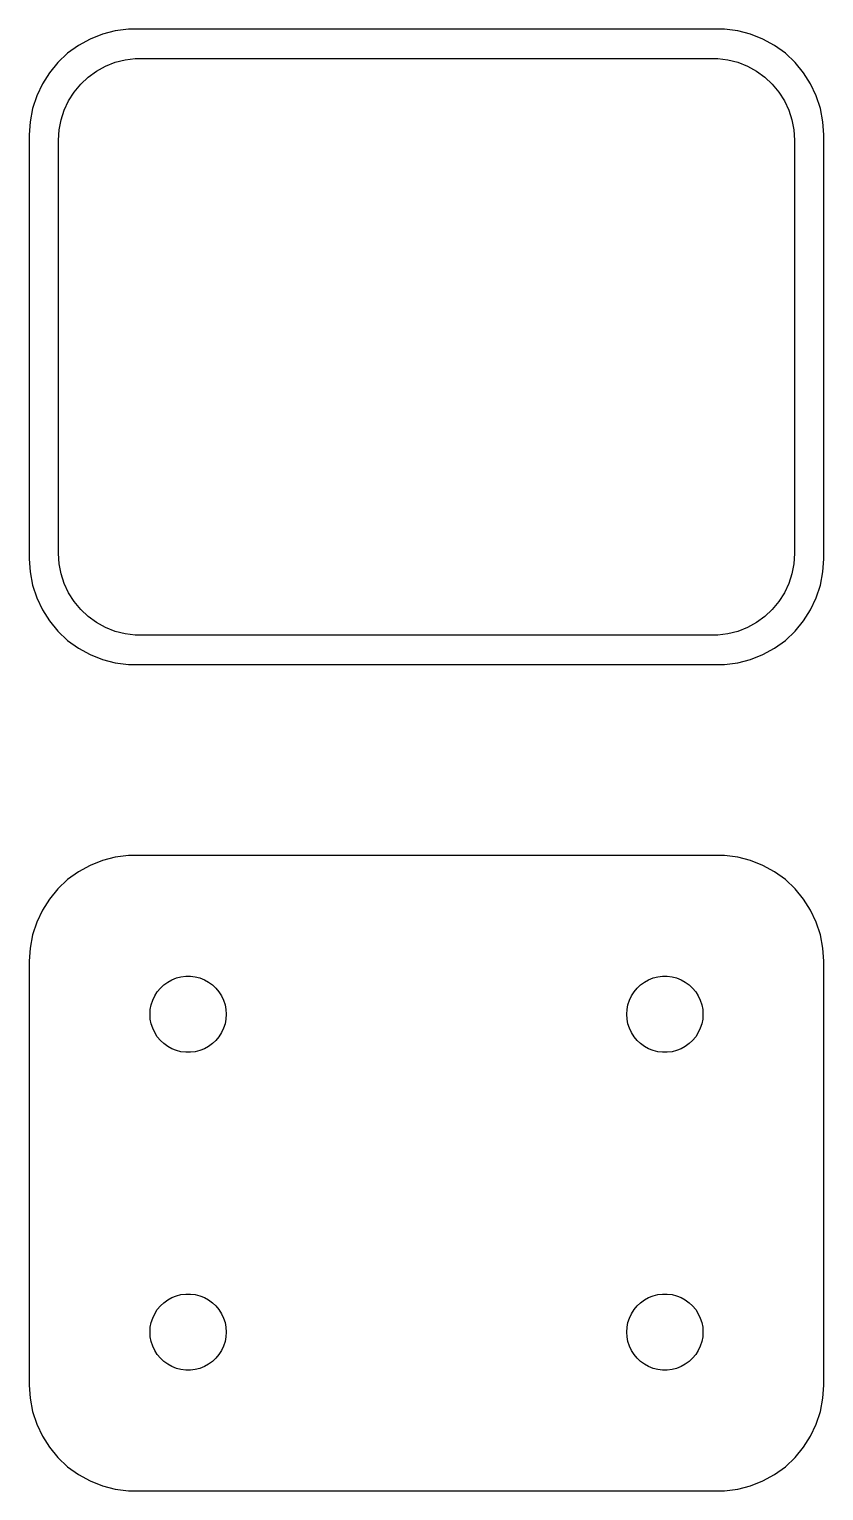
# Model space of a CAD drawing. Header units: metres. Extents: x -18.8 to 18.8, y 24 to 93.
import ezdxf

# ---------------------------------------------------------------- set-up
doc = ezdxf.new("R2010")
doc.units = ezdxf.units.M

msp = doc.modelspace()

# ---------------------------------------------------------------- linework, layer by layer
for p, q in [((-15.8789, 92.5241), (-16.4291, 92.2216)), ((-15.2951, 92.7553), (-15.8789, 92.5241)), ((-14.6869, 92.9114), (-15.2951, 92.7553)), ((-14.0639, 92.9901), (-14.6869, 92.9114)), ((14.0639, 92.9901), (-14.0639, 92.9901)), ((14.6869, 92.9114), (14.0639, 92.9901)), ((15.2951, 92.7553), (14.6869, 92.9114)), ((15.8789, 92.5241), (15.2951, 92.7553)), ((16.4291, 92.2216), (15.8789, 92.5241)), ((-16.9371, 91.8526), (-17.3948, 91.4227)), ((-16.4291, 92.2216), (-16.9371, 91.8526)), ((16.9371, 91.8526), (16.4291, 92.2216)), ((17.3948, 91.4227), (16.9371, 91.8526)), ((-17.3948, 91.4227), (-17.7951, 90.9389)), ((-15.5734, 91.0171), (-15.1475, 91.2512)), ((-15.1475, 91.2512), (-14.6957, 91.4301)), ((-14.6957, 91.4301), (-14.2251, 91.5509)), ((-14.2251, 91.5509), (-13.743, 91.6118)), ((-13.743, 91.6118), (13.743, 91.6118)), ((13.743, 91.6118), (14.2251, 91.5509)), ((14.2251, 91.5509), (14.6957, 91.4301)), ((14.6957, 91.4301), (15.1475, 91.2512)), ((15.1475, 91.2512), (15.5734, 91.0171)), ((17.7951, 90.9389), (17.3948, 91.4227)), ((-18.1315, 90.4088), (-18.3989, 89.8406)), ((-17.7951, 90.9389), (-18.1315, 90.4088)), ((-16.6305, 90.0244), (-16.3207, 90.3988)), ((-16.3207, 90.3988), (-15.9665, 90.7315)), ((-15.9665, 90.7315), (-15.5734, 91.0171)), ((15.5734, 91.0171), (15.9665, 90.7315)), ((15.9665, 90.7315), (16.3207, 90.3988)), ((16.3207, 90.3988), (16.6305, 90.0244)), ((18.1315, 90.4088), (17.7951, 90.9389)), ((18.3989, 89.8406), (18.1315, 90.4088)), ((-18.3989, 89.8406), (-18.5929, 89.2434)), ((-16.8908, 89.6141), (-16.6305, 90.0244)), ((16.6305, 90.0244), (16.8908, 89.6141)), ((18.5929, 89.2434), (18.3989, 89.8406)), ((-18.5929, 89.2434), (-18.7106, 88.6267)), ((-17.2479, 88.7123), (-17.0977, 89.1744)), ((-17.0977, 89.1744), (-16.8908, 89.6141)), ((16.8908, 89.6141), (17.0977, 89.1744)), ((17.0977, 89.1744), (17.2479, 88.7123)), ((18.7106, 88.6267), (18.5929, 89.2434)), ((-18.7106, 88.6267), (-18.75, 88)), ((-17.339, 88.235), (-17.2479, 88.7123)), ((17.2479, 88.7123), (17.339, 88.235)), ((18.75, 88), (18.7106, 88.6267)), ((-18.75, 88), (-18.75, 68)), ((-17.3695, 87.75), (-17.339, 88.235)), ((-17.3695, 68.25), (-17.3695, 87.75)), ((17.339, 88.235), (17.3695, 87.75)), ((17.3695, 87.75), (17.3695, 68.25)), ((18.75, 68), (18.75, 88)), ((-18.75, 68), (-18.7106, 67.3733)), ((-17.339, 67.765), (-17.3695, 68.25)), ((-17.2479, 67.2877), (-17.339, 67.765)), ((17.339, 67.765), (17.2479, 67.2877)), ((17.3695, 68.25), (17.339, 67.765)), ((18.7106, 67.3733), (18.75, 68)), ((-18.7106, 67.3733), (-18.5929, 66.7566)), ((-17.0977, 66.8256), (-17.2479, 67.2877)), ((17.2479, 67.2877), (17.0977, 66.8256)), ((18.5929, 66.7566), (18.7106, 67.3733)), ((-18.5929, 66.7566), (-18.3989, 66.1594)), ((-16.8908, 66.3859), (-17.0977, 66.8256)), ((-16.6305, 65.9756), (-16.8908, 66.3859)), ((16.8908, 66.3859), (16.6305, 65.9756)), ((17.0977, 66.8256), (16.8908, 66.3859)), ((18.3989, 66.1594), (18.5929, 66.7566)), ((-18.3989, 66.1594), (-18.1315, 65.5912)), ((-18.1315, 65.5912), (-17.7951, 65.0611)), ((-16.3207, 65.6012), (-16.6305, 65.9756)), ((-15.9665, 65.2685), (-16.3207, 65.6012)), ((16.3207, 65.6012), (15.9665, 65.2685)), ((16.6305, 65.9756), (16.3207, 65.6012)), ((17.7951, 65.0611), (18.1315, 65.5912)), ((18.1315, 65.5912), (18.3989, 66.1594)), ((-17.7951, 65.0611), (-17.3948, 64.5773)), ((-15.5734, 64.9829), (-15.9665, 65.2685)), ((-15.1475, 64.7488), (-15.5734, 64.9829)), ((15.5734, 64.9829), (15.1475, 64.7488)), ((15.9665, 65.2685), (15.5734, 64.9829)), ((17.3948, 64.5773), (17.7951, 65.0611)), ((-17.3948, 64.5773), (-16.9371, 64.1474)), ((-14.6957, 64.5699), (-15.1475, 64.7488)), ((-14.2251, 64.4491), (-14.6957, 64.5699)), ((-13.743, 64.3882), (-14.2251, 64.4491)), ((13.743, 64.3882), (-13.743, 64.3882)), ((14.2251, 64.4491), (13.743, 64.3882)), ((14.6957, 64.5699), (14.2251, 64.4491)), ((15.1475, 64.7488), (14.6957, 64.5699)), ((16.9371, 64.1474), (17.3948, 64.5773)), ((-16.9371, 64.1474), (-16.4291, 63.7784)), ((-16.4291, 63.7784), (-15.8789, 63.4759)), ((-15.8789, 63.4759), (-15.2951, 63.2447)), ((15.2951, 63.2447), (15.8789, 63.4759)), ((15.8789, 63.4759), (16.4291, 63.7784)), ((16.4291, 63.7784), (16.9371, 64.1474)), ((-15.2951, 63.2447), (-14.6869, 63.0886)), ((-14.6869, 63.0886), (-14.0639, 63.0099)), ((-14.0639, 63.0099), (14.0639, 63.0099)), ((14.0639, 63.0099), (14.6869, 63.0886)), ((14.6869, 63.0886), (15.2951, 63.2447)), ((-14.6869, 53.9114), (-15.2951, 53.7553)), ((-14.0639, 53.9901), (-14.6869, 53.9114)), ((14.0639, 53.9901), (-14.0639, 53.9901)), ((14.6869, 53.9114), (14.0639, 53.9901)), ((15.2951, 53.7553), (14.6869, 53.9114)), ((-16.4291, 53.2216), (-16.9371, 52.8526)), ((-15.8789, 53.5241), (-16.4291, 53.2216)), ((-15.2951, 53.7553), (-15.8789, 53.5241)), ((15.8789, 53.5241), (15.2951, 53.7553)), ((16.4291, 53.2216), (15.8789, 53.5241)), ((16.9371, 52.8526), (16.4291, 53.2216)), ((-16.9371, 52.8526), (-17.3948, 52.4227)), ((17.3948, 52.4227), (16.9371, 52.8526)), ((-17.7951, 51.9389), (-18.1315, 51.4088)), ((-17.3948, 52.4227), (-17.7951, 51.9389)), ((17.7951, 51.9389), (17.3948, 52.4227)), ((18.1315, 51.4088), (17.7951, 51.9389)), ((-18.1315, 51.4088), (-18.3989, 50.8406)), ((18.3989, 50.8406), (18.1315, 51.4088)), ((-18.3989, 50.8406), (-18.5929, 50.2434)), ((18.5929, 50.2434), (18.3989, 50.8406)), ((-18.5929, 50.2434), (-18.7106, 49.6267)), ((18.7106, 49.6267), (18.5929, 50.2434)), ((-18.7106, 49.6267), (-18.75, 49)), ((-18.75, 49), (-18.75, 29)), ((18.75, 49), (18.7106, 49.6267)), ((18.75, 29), (18.75, 49)), ((-11.5873, 48.2681), (-11.363, 48.2964)), ((-11.363, 48.2964), (-11.137, 48.2964)), ((-11.137, 48.2964), (-10.9127, 48.2681)), ((10.9127, 48.2681), (11.137, 48.2964)), ((11.137, 48.2964), (11.363, 48.2964)), ((11.363, 48.2964), (11.5873, 48.2681)), ((-12.7062, 47.558), (-12.5621, 47.7322)), ((-12.5621, 47.7322), (-12.3974, 47.8869)), ((-12.3974, 47.8869), (-12.2145, 48.0198)), ((-12.2145, 48.0198), (-12.0164, 48.1287)), ((-12.0164, 48.1287), (-11.8062, 48.2119)), ((-11.8062, 48.2119), (-11.5873, 48.2681)), ((-10.9127, 48.2681), (-10.6938, 48.2119)), ((-10.6938, 48.2119), (-10.4836, 48.1287)), ((-10.4836, 48.1287), (-10.2855, 48.0198)), ((-10.2855, 48.0198), (-10.1026, 47.8869)), ((-10.1026, 47.8869), (-9.93785, 47.7322)), ((-9.93785, 47.7322), (-9.79376, 47.558)), ((9.79376, 47.558), (9.93785, 47.7322)), ((9.93785, 47.7322), (10.1026, 47.8869)), ((10.1026, 47.8869), (10.2855, 48.0198)), ((10.2855, 48.0198), (10.4836, 48.1287)), ((10.4836, 48.1287), (10.6938, 48.2119)), ((10.6938, 48.2119), (10.9127, 48.2681)), ((11.5873, 48.2681), (11.8062, 48.2119)), ((11.8062, 48.2119), (12.0164, 48.1287)), ((12.0164, 48.1287), (12.2145, 48.0198)), ((12.2145, 48.0198), (12.3974, 47.8869)), ((12.3974, 47.8869), (12.5621, 47.7322)), ((12.5621, 47.7322), (12.7062, 47.558)), ((-13.0358, 46.7256), (-12.9934, 46.9476)), ((-12.9934, 46.9476), (-12.9236, 47.1626)), ((-12.9236, 47.1626), (-12.8273, 47.3671)), ((-12.8273, 47.3671), (-12.7062, 47.558)), ((-9.79376, 47.558), (-9.67264, 47.3671)), ((-9.67264, 47.3671), (-9.5764, 47.1626)), ((-9.5764, 47.1626), (-9.50655, 46.9476)), ((-9.50655, 46.9476), (-9.46419, 46.7256)), ((9.46419, 46.7256), (9.50655, 46.9476)), ((9.50655, 46.9476), (9.5764, 47.1626)), ((9.5764, 47.1626), (9.67264, 47.3671)), ((9.67264, 47.3671), (9.79376, 47.558)), ((12.7062, 47.558), (12.8273, 47.3671)), ((12.8273, 47.3671), (12.9236, 47.1626)), ((12.9236, 47.1626), (12.9934, 46.9476)), ((12.9934, 46.9476), (13.0358, 46.7256)), ((-13.05, 46.5), (-13.0358, 46.7256)), ((-13.0358, 46.2744), (-13.05, 46.5)), ((-12.9934, 46.0524), (-13.0358, 46.2744)), ((-9.46419, 46.2744), (-9.50655, 46.0524)), ((-9.46419, 46.7256), (-9.45, 46.5)), ((-9.45, 46.5), (-9.46419, 46.2744)), ((9.45, 46.5), (9.46419, 46.7256)), ((9.46419, 46.2744), (9.45, 46.5)), ((9.50655, 46.0524), (9.46419, 46.2744)), ((13.0358, 46.2744), (12.9934, 46.0524)), ((13.0358, 46.7256), (13.05, 46.5)), ((13.05, 46.5), (13.0358, 46.2744)), ((-12.9236, 45.8374), (-12.9934, 46.0524)), ((-12.8273, 45.6328), (-12.9236, 45.8374)), ((-12.7062, 45.442), (-12.8273, 45.6328)), ((-9.67264, 45.6328), (-9.79376, 45.442)), ((-9.5764, 45.8374), (-9.67264, 45.6328)), ((-9.50655, 46.0524), (-9.5764, 45.8374)), ((9.5764, 45.8374), (9.50655, 46.0524)), ((9.67264, 45.6328), (9.5764, 45.8374)), ((9.79376, 45.442), (9.67264, 45.6328)), ((12.8273, 45.6328), (12.7062, 45.442)), ((12.9236, 45.8374), (12.8273, 45.6328)), ((12.9934, 46.0524), (12.9236, 45.8374)), ((-12.5621, 45.2678), (-12.7062, 45.442)), ((-12.3974, 45.1131), (-12.5621, 45.2678)), ((-12.2145, 44.9802), (-12.3974, 45.1131)), ((-12.0164, 44.8713), (-12.2145, 44.9802)), ((-11.8062, 44.7881), (-12.0164, 44.8713)), ((-10.4836, 44.8713), (-10.6938, 44.7881)), ((-10.2855, 44.9802), (-10.4836, 44.8713)), ((-10.1026, 45.1131), (-10.2855, 44.9802)), ((-9.93785, 45.2678), (-10.1026, 45.1131)), ((-9.79376, 45.442), (-9.93785, 45.2678)), ((9.93785, 45.2678), (9.79376, 45.442)), ((10.1026, 45.1131), (9.93785, 45.2678)), ((10.2855, 44.9802), (10.1026, 45.1131)), ((10.4836, 44.8713), (10.2855, 44.9802)), ((10.6938, 44.7881), (10.4836, 44.8713)), ((12.0164, 44.8713), (11.8062, 44.7881)), ((12.2145, 44.9802), (12.0164, 44.8713)), ((12.3974, 45.1131), (12.2145, 44.9802)), ((12.5621, 45.2678), (12.3974, 45.1131)), ((12.7062, 45.442), (12.5621, 45.2678)), ((-11.5873, 44.7319), (-11.8062, 44.7881)), ((-11.363, 44.7036), (-11.5873, 44.7319)), ((-11.137, 44.7036), (-11.363, 44.7036)), ((-10.9127, 44.7319), (-11.137, 44.7036)), ((-10.6938, 44.7881), (-10.9127, 44.7319)), ((10.9127, 44.7319), (10.6938, 44.7881)), ((11.137, 44.7036), (10.9127, 44.7319)), ((11.363, 44.7036), (11.137, 44.7036)), ((11.5873, 44.7319), (11.363, 44.7036)), ((11.8062, 44.7881), (11.5873, 44.7319)), ((-12.2145, 33.0198), (-12.0164, 33.1287)), ((-12.0164, 33.1287), (-11.8062, 33.2119)), ((-11.8062, 33.2119), (-11.5873, 33.2681)), ((-11.5873, 33.2681), (-11.363, 33.2964)), ((-11.363, 33.2964), (-11.137, 33.2964)), ((-11.137, 33.2964), (-10.9127, 33.2681)), ((-10.9127, 33.2681), (-10.6938, 33.2119)), ((-10.6938, 33.2119), (-10.4836, 33.1287)), ((-10.4836, 33.1287), (-10.2855, 33.0198)), ((10.2855, 33.0198), (10.4836, 33.1287)), ((10.4836, 33.1287), (10.6938, 33.2119)), ((10.6938, 33.2119), (10.9127, 33.2681)), ((10.9127, 33.2681), (11.137, 33.2964)), ((11.137, 33.2964), (11.363, 33.2964)), ((11.363, 33.2964), (11.5873, 33.2681)), ((11.5873, 33.2681), (11.8062, 33.2119)), ((11.8062, 33.2119), (12.0164, 33.1287)), ((12.0164, 33.1287), (12.2145, 33.0198)), ((-12.8273, 32.3672), (-12.7062, 32.558)), ((-12.7062, 32.558), (-12.5621, 32.7322)), ((-12.5621, 32.7322), (-12.3974, 32.8869)), ((-12.3974, 32.8869), (-12.2145, 33.0198)), ((-10.2855, 33.0198), (-10.1026, 32.8869)), ((-10.1026, 32.8869), (-9.93785, 32.7322)), ((-9.93785, 32.7322), (-9.79376, 32.558)), ((-9.79376, 32.558), (-9.67264, 32.3672)), ((9.67264, 32.3672), (9.79376, 32.558)), ((9.79376, 32.558), (9.93785, 32.7322)), ((9.93785, 32.7322), (10.1026, 32.8869)), ((10.1026, 32.8869), (10.2855, 33.0198)), ((12.2145, 33.0198), (12.3974, 32.8869)), ((12.3974, 32.8869), (12.5621, 32.7322)), ((12.5621, 32.7322), (12.7062, 32.558)), ((12.7062, 32.558), (12.8273, 32.3672)), ((-13.0358, 31.7256), (-12.9934, 31.9476)), ((-12.9934, 31.9476), (-12.9236, 32.1626)), ((-12.9236, 32.1626), (-12.8273, 32.3672)), ((-9.67264, 32.3672), (-9.5764, 32.1626)), ((-9.5764, 32.1626), (-9.50655, 31.9476)), ((-9.50655, 31.9476), (-9.46419, 31.7256)), ((9.46419, 31.7256), (9.50655, 31.9476)), ((9.50655, 31.9476), (9.5764, 32.1626)), ((9.5764, 32.1626), (9.67264, 32.3672)), ((12.8273, 32.3672), (12.9236, 32.1626)), ((12.9236, 32.1626), (12.9934, 31.9476)), ((12.9934, 31.9476), (13.0358, 31.7256)), ((-13.05, 31.5), (-13.0358, 31.7256)), ((-13.0358, 31.2744), (-13.05, 31.5)), ((-12.9934, 31.0524), (-13.0358, 31.2744)), ((-12.9236, 30.8374), (-12.9934, 31.0524)), ((-9.50655, 31.0524), (-9.5764, 30.8374)), ((-9.46419, 31.2744), (-9.50655, 31.0524)), ((-9.46419, 31.7256), (-9.45, 31.5)), ((-9.45, 31.5), (-9.46419, 31.2744)), ((9.45, 31.5), (9.46419, 31.7256)), ((9.46419, 31.2744), (9.45, 31.5)), ((9.50655, 31.0524), (9.46419, 31.2744)), ((9.5764, 30.8374), (9.50655, 31.0524)), ((12.9934, 31.0524), (12.9236, 30.8374)), ((13.0358, 31.2744), (12.9934, 31.0524)), ((13.0358, 31.7256), (13.05, 31.5)), ((13.05, 31.5), (13.0358, 31.2744)), ((-12.8273, 30.6329), (-12.9236, 30.8374)), ((-12.7062, 30.442), (-12.8273, 30.6329)), ((-12.5621, 30.2678), (-12.7062, 30.442)), ((-9.79376, 30.442), (-9.93785, 30.2678)), ((-9.67264, 30.6329), (-9.79376, 30.442)), ((-9.5764, 30.8374), (-9.67264, 30.6329)), ((9.67264, 30.6329), (9.5764, 30.8374)), ((9.79376, 30.442), (9.67264, 30.6329)), ((9.93785, 30.2678), (9.79376, 30.442)), ((12.7062, 30.442), (12.5621, 30.2678)), ((12.8273, 30.6329), (12.7062, 30.442)), ((12.9236, 30.8374), (12.8273, 30.6329)), ((-12.3974, 30.1131), (-12.5621, 30.2678)), ((-12.2145, 29.9802), (-12.3974, 30.1131)), ((-12.0164, 29.8713), (-12.2145, 29.9802)), ((-11.8062, 29.7881), (-12.0164, 29.8713)), ((-11.5873, 29.7319), (-11.8062, 29.7881)), ((-11.363, 29.7036), (-11.5873, 29.7319)), ((-11.137, 29.7036), (-11.363, 29.7036)), ((-10.9127, 29.7319), (-11.137, 29.7036)), ((-10.6938, 29.7881), (-10.9127, 29.7319)), ((-10.4836, 29.8713), (-10.6938, 29.7881)), ((-10.2855, 29.9802), (-10.4836, 29.8713)), ((-10.1026, 30.1131), (-10.2855, 29.9802)), ((-9.93785, 30.2678), (-10.1026, 30.1131)), ((10.1026, 30.1131), (9.93785, 30.2678)), ((10.2855, 29.9802), (10.1026, 30.1131)), ((10.4836, 29.8713), (10.2855, 29.9802)), ((10.6938, 29.7881), (10.4836, 29.8713)), ((10.9127, 29.7319), (10.6938, 29.7881)), ((11.137, 29.7036), (10.9127, 29.7319)), ((11.363, 29.7036), (11.137, 29.7036)), ((11.5873, 29.7319), (11.363, 29.7036)), ((11.8062, 29.7881), (11.5873, 29.7319)), ((12.0164, 29.8713), (11.8062, 29.7881)), ((12.2145, 29.9802), (12.0164, 29.8713)), ((12.3974, 30.1131), (12.2145, 29.9802)), ((12.5621, 30.2678), (12.3974, 30.1131)), ((-18.75, 29), (-18.7106, 28.3733)), ((18.7106, 28.3733), (18.75, 29)), ((-18.7106, 28.3733), (-18.5929, 27.7566)), ((18.5929, 27.7566), (18.7106, 28.3733)), ((-18.5929, 27.7566), (-18.3989, 27.1594)), ((18.3989, 27.1594), (18.5929, 27.7566)), ((-18.3989, 27.1594), (-18.1315, 26.5912)), ((18.1315, 26.5912), (18.3989, 27.1594)), ((-18.1315, 26.5912), (-17.7951, 26.0611)), ((17.7951, 26.0611), (18.1315, 26.5912)), ((-17.7951, 26.0611), (-17.3948, 25.5773)), ((-17.3948, 25.5773), (-16.9371, 25.1474)), ((16.9371, 25.1474), (17.3948, 25.5773)), ((17.3948, 25.5773), (17.7951, 26.0611)), ((-16.9371, 25.1474), (-16.4291, 24.7784)), ((16.4291, 24.7784), (16.9371, 25.1474)), ((-16.4291, 24.7784), (-15.8789, 24.4759)), ((-15.8789, 24.4759), (-15.2951, 24.2447)), ((-15.2951, 24.2447), (-14.6869, 24.0886)), ((14.6869, 24.0886), (15.2951, 24.2447)), ((15.2951, 24.2447), (15.8789, 24.4759)), ((15.8789, 24.4759), (16.4291, 24.7784)), ((-14.6869, 24.0886), (-14.0639, 24.0099)), ((-14.0639, 24.0099), (14.0639, 24.0099)), ((14.0639, 24.0099), (14.6869, 24.0886))]:
    msp.add_line(p, q)

doc.saveas('drawing.dxf')
